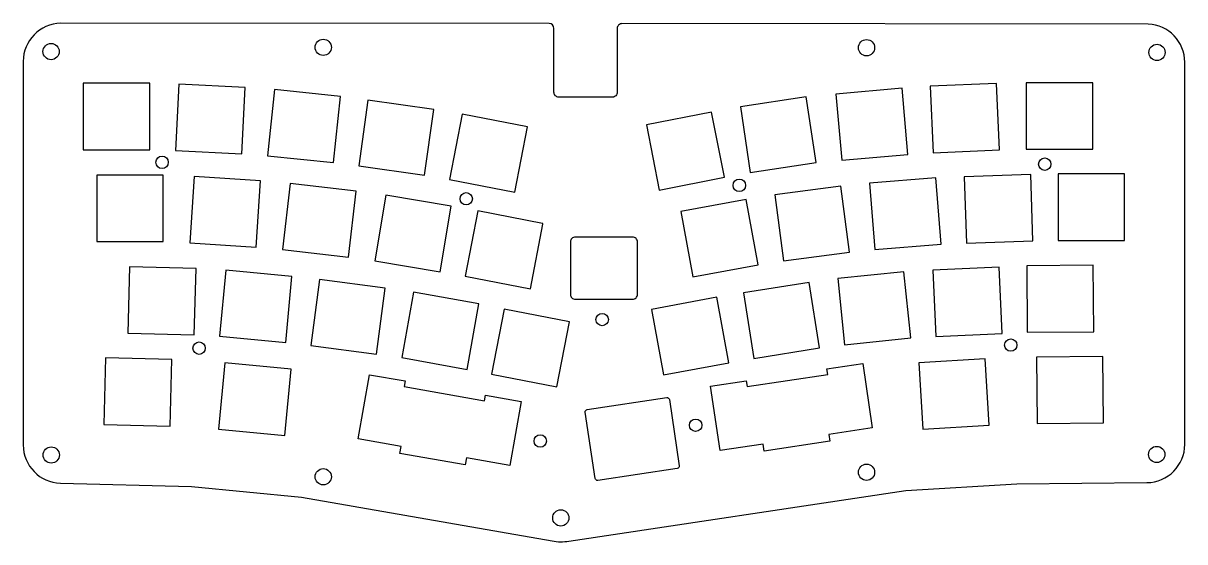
# Model space of a CAD drawing. Header units: millimetres. Extents: x 1 to 244, y -6 to 103.
import ezdxf

# ---------------------------------------------------------------- set-up
doc = ezdxf.new("R2010")
doc.units = ezdxf.units.MM
doc.layers.get('0').update_dxf_attribs({"linetype": 'CONTINUOUS'})

msp = doc.modelspace()

# ---------------------------------------------------------------- linework, layer by layer
for points in [[(111.7, -5.66, 0.080678), (115.23, -5.7), (185.68, 4.89), (208.92, 6.31), (236.13, 6.55, 0.411661), (244.06, 14.55), (244.06, 94.47, 0.401239), (236.41, 102.46), (126.32, 102.54, 0.414421), (125.32, 101.54), (125.32, 88.17, -0.414214), (124.32, 87.17), (113.08, 87.17, -0.414214), (112.08, 88.17), (112.08, 101.55, 0.414006), (111.08, 102.55), (8.87, 102.62, 0.407554), (1.05, 94.62), (1.05, 14.42, 0.406567), (8.85, 6.42), (36.28, 5.7), (59.3, 3.48)], [(109.7, 60.74), (96.15, 63.38), (93.5, 49.73), (107.15, 47.08), (109.78, 60.63, 0.414214)], [(115.55, 45.9, 0.414214), (116.55, 44.9), (128.55, 44.9, 0.414214), (129.55, 45.9), (129.55, 56.9, 0.414214), (128.55, 57.9), (116.55, 57.9, 0.414214), (115.55, 56.9)], [(136.24, 23.91), (138.31, 10.06, -0.414214), (137.89, 9.49), (121.27, 7.01, -0.414213), (120.7, 7.43), (118.63, 21.28, -0.414214), (119.05, 21.85), (135.67, 24.33, -0.414213)]]:
    msp.add_lwpolyline(points, format="xyb", close=True)
for points in [[(13.61, 76.16), (27.51, 76.16), (27.51, 90.06), (13.61, 90.06)], [(204.69, 90.05), (190.8, 89.44), (191.41, 75.55), (205.3, 76.16)], [(210.89, 76.27), (224.79, 76.27), (224.79, 90.17), (210.89, 90.17)], [(33.62, 89.9), (32.9, 76.02), (46.78, 75.3), (47.5, 89.18)], [(65.98, 73.46), (67.44, 87.28), (53.61, 88.74), (52.16, 74.91)], [(186.13, 75.18), (184.92, 89.03), (171.07, 87.82), (172.28, 73.97)], [(86.93, 84.61), (73.17, 86.55), (71.23, 72.78), (85, 70.85)], [(153.16, 71.39), (166.91, 73.46), (164.84, 87.2), (151.09, 85.14)], [(106.53, 80.95), (92.88, 83.6), (90.23, 69.95), (103.88, 67.3)], [(131.43, 81.35), (134.13, 67.71), (147.77, 70.41), (145.07, 84.05)], [(16.46, 56.95), (30.36, 56.95), (30.36, 70.85), (16.46, 70.85)], [(49.79, 55.82), (50.68, 69.69), (36.81, 70.58), (35.92, 56.71)], [(198.38, 56.63), (212.27, 57.08), (211.82, 70.97), (197.93, 70.52)], [(217.56, 71.11), (217.56, 57.21), (231.46, 57.21), (231.46, 71.11)], [(69.12, 53.71), (70.69, 67.52), (56.88, 69.09), (55.31, 55.28)], [(160.1, 52.96), (173.89, 54.75), (172.1, 68.54), (158.31, 66.75)], [(178.13, 69.18), (179.22, 55.32), (193.07, 56.42), (191.98, 70.27)], [(76.89, 66.65), (74.6, 52.94), (88.31, 50.65), (90.6, 64.36)], [(141.13, 49.58), (154.8, 52.11), (152.27, 65.78), (138.6, 63.25)], [(22.95, 37.78), (36.85, 37.42), (37.21, 51.31), (23.32, 51.68)], [(205.2, 51.63), (191.32, 50.95), (192, 37.07), (205.88, 37.75)], [(224.89, 52.01), (210.99, 51.89), (211.11, 37.99), (225.01, 38.11)], [(42.13, 37.14), (55.97, 35.83), (57.27, 49.67), (43.44, 50.97)], [(63.02, 49), (61.2, 35.22), (74.98, 33.4), (76.8, 47.18)], [(171.48, 49.21), (172.89, 35.38), (186.72, 36.79), (185.31, 50.62)], [(82.69, 46.37), (80.23, 32.69), (93.91, 30.23), (96.37, 43.91)], [(151.73, 46.26), (153.9, 32.53), (167.63, 34.7), (165.46, 48.43)], [(146.17, 45.3), (132.5, 42.77), (135.03, 29.1), (148.7, 31.63)], [(99.05, 29.2), (112.7, 26.55), (115.35, 40.19), (101.7, 42.85)], [(17.9, 18.73), (31.8, 18.37), (32.16, 32.26), (18.27, 32.63)], [(189.28, 17.7), (203.16, 18.55), (202.31, 32.42), (188.44, 31.57)], [(226.93, 32.92), (213.03, 32.78), (213.17, 18.88), (227.07, 19.02)], [(57.08, 30.25), (43.25, 31.58), (41.92, 17.75), (55.75, 16.42)], [(169.18, 30.35), (176.67, 31.47), (178.68, 17.99), (169.59, 16.63), (169.81, 15.18), (156.05, 13.12), (155.84, 14.57), (146.84, 13.23), (144.82, 26.71), (152.31, 27.83), (152.49, 26.64), (169.35, 29.16)], [(97.55, 23.66), (97.75, 24.84), (105.21, 23.52), (102.85, 10.1), (93.79, 11.7), (93.54, 10.25), (79.84, 12.66), (80.1, 14.11), (71.14, 15.69), (73.5, 29.11), (80.96, 27.8), (80.76, 26.62)]]:
    msp.add_lwpolyline(points, close=True)
for centre, radius in [((6.89, 96.7), 1.7), ((63.82, 97.58), 1.7), ((177.48, 97.5), 1.7), ((238.25, 96.51), 1.7), ((30.1, 73.53), 1.3), ((214.76, 73.15), 1.3), ((150.88, 68.71), 1.3), ((93.73, 65.91), 1.3), ((122.17, 40.64), 1.3), ((207.65, 35.31), 1.3), ((37.85, 34.67), 1.3), ((141.73, 18.54), 1.3), ((109.22, 15.24), 1.3), ((6.91, 12.32), 1.7), ((238.19, 12.43), 1.7), ((177.48, 8.71), 1.7), ((63.82, 7.77), 1.7), ((113.52, -0.83), 1.7)]:
    msp.add_circle(centre, radius)

doc.saveas('drawing.dxf')
